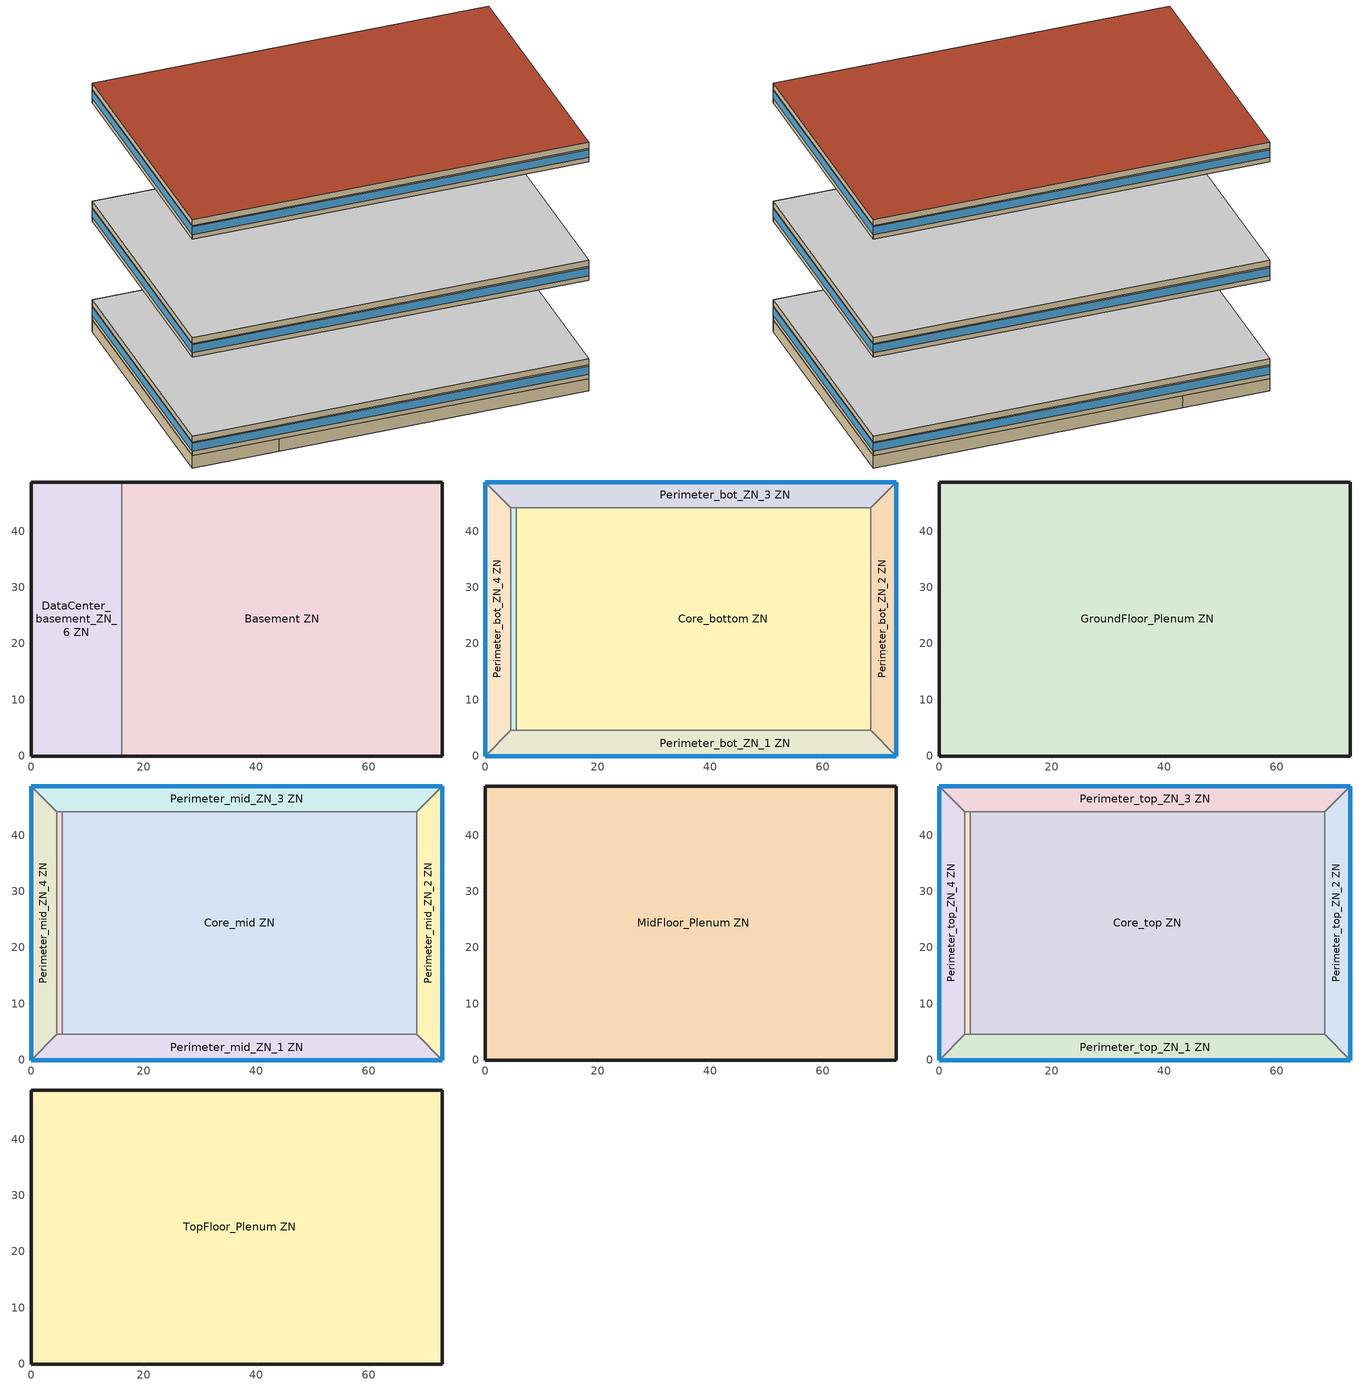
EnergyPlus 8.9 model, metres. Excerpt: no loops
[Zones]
Basement ZN
 floor ground (Basement Floor construction): 73.11,48.74 73.11,0 16.08,0 16.08,48.74 z-2.44
 wall ground (Basement Wall construction): 16.08,0 73.11,0 73.11,48.74 16.08,48.74 z-2.44:0
 wall to DataCenter_basement_ZN_6 ZN (Typical Interior Wall): 16.08,48.74 16.08,0 z-2.44:0
DataCenter_basement_ZN_6 ZN
 floor ground (Basement Floor construction): 16.08,48.74 16.08,0 0,0 0,48.74 z-2.44
 wall ground (Basement Wall construction): 16.08,48.74 0,48.74 0,0 16.08,0 z-2.44:0
Core_bottom ZN
 floor to Basement ZN (Typical Interior Floor): 68.53,44.16 68.53,4.57 16.08,4.57 16.08,44.16 z0
 floor to DataCenter_basement_ZN_6 ZN (Typical Interior Floor): 16.08,44.16 16.08,4.57 5.49,4.57 5.49,44.16 z0
 wall to Perimeter_bot_ZN_2 ZN (Typical Interior Wall): 68.53,4.57 68.53,44.16 z0:2.74
 wall to Perimeter_bot_ZN_3 ZN (Typical Interior Wall): 68.53,44.16 5.49,44.16 z0:2.74
 wall to Perimeter_bot_ZN_1 ZN (Typical Interior Wall): 5.49,4.57 68.53,4.57 z0:2.74
 wall to DataCenter_bot_ZN_6 ZN (Typical Interior Wall): 5.49,44.16 5.49,4.57 z0:2.74
DataCenter_bot_ZN_6 ZN
 floor to DataCenter_basement_ZN_6 ZN (Typical Interior Floor): 5.49,44.16 5.49,4.57 4.57,4.57 4.57,44.16 z0
 wall to Perimeter_bot_ZN_3 ZN (Typical Interior Wall): 5.49,44.16 4.57,44.16 z0:2.74
 wall to Perimeter_bot_ZN_1 ZN (Typical Interior Wall): 4.57,4.57 5.49,4.57 z0:2.74
 wall to Perimeter_bot_ZN_4 ZN (Typical Interior Wall): 4.57,44.16 4.57,4.57 z0:2.74
Perimeter_bot_ZN_1 ZN
 floor to DataCenter_basement_ZN_6 ZN (Typical Interior Floor): 16.08,4.57 16.08,0 0,0 4.57,4.57 z0
 floor to Basement ZN (Typical Interior Floor): 68.53,4.57 73.11,0 16.08,0 16.08,4.57 z0
 wall outside (Typical Insulated Exterior Mass Wall R-8.13): 0,0 73.11,0 z0:2.74
 wall to Perimeter_bot_ZN_2 ZN (Typical Interior Wall): 73.11,0 68.53,4.57 z0:2.74
 wall to Perimeter_bot_ZN_4 ZN (Typical Interior Wall): 4.57,4.57 0,0 z0:2.74
 window (U 0.57 SHGC 0.49 Dbl Blue 6mm/6mm Air): 0,0 73.11,0 z0.91:2.5
Perimeter_bot_ZN_2 ZN
 floor to Basement ZN (Typical Interior Floor): 73.11,48.74 73.11,0 68.53,4.57 68.53,44.16 z0
 wall outside (Typical Insulated Exterior Mass Wall R-8.13): 73.11,0 73.11,48.74 z0:2.74
 wall to Perimeter_bot_ZN_3 ZN (Typical Interior Wall): 73.11,48.74 68.53,44.16 z0:2.74
 window (U 0.57 SHGC 0.49 Dbl Blue 6mm/6mm Air): 73.11,0 73.11,48.74 z0.91:2.5
Perimeter_bot_ZN_3 ZN
 floor to DataCenter_basement_ZN_6 ZN (Typical Interior Floor): 16.08,48.74 16.08,44.16 4.57,44.16 0,48.74 z0
 floor to Basement ZN (Typical Interior Floor): 73.11,48.74 68.53,44.16 16.08,44.16 16.08,48.74 z0
 wall outside (Typical Insulated Exterior Mass Wall R-8.13): 73.11,48.74 0,48.74 z0:2.74
 wall to Perimeter_bot_ZN_4 ZN (Typical Interior Wall): 0,48.74 4.57,44.16 z0:2.74
 window (U 0.57 SHGC 0.49 Dbl Blue 6mm/6mm Air): 73.11,48.74 0,48.74 z0.91:2.5
Perimeter_bot_ZN_4 ZN
 floor to DataCenter_basement_ZN_6 ZN (Typical Interior Floor): 0,48.74 4.57,44.16 4.57,4.57 0,0 z0
 wall outside (Typical Insulated Exterior Mass Wall R-8.13): 0,48.74 0,0 z0:2.74
 window (U 0.57 SHGC 0.49 Dbl Blue 6mm/6mm Air): 0,48.74 0,0 z0.91:2.5
GroundFloor_Plenum ZN
 floor to Core_bottom ZN (Typical Interior Floor): 68.53,44.16 68.53,4.57 5.49,4.57 5.49,44.16 z2.74
 floor to DataCenter_bot_ZN_6 ZN (Typical Interior Floor): 5.49,44.16 5.49,4.57 4.57,4.57 4.57,44.16 z2.74
 floor to Perimeter_bot_ZN_1 ZN (Typical Interior Floor): 68.53,4.57 73.11,0 0,0 4.57,4.57 z2.74
 floor to Perimeter_bot_ZN_2 ZN (Typical Interior Floor): 73.11,48.74 73.11,0 68.53,4.57 68.53,44.16 z2.74
 floor to Perimeter_bot_ZN_3 ZN (Typical Interior Floor): 73.11,48.74 68.53,44.16 4.57,44.16 0,48.74 z2.74
 floor to Perimeter_bot_ZN_4 ZN (Typical Interior Floor): 0,48.74 4.57,44.16 4.57,4.57 0,0 z2.74
 wall outside (Typical Insulated Exterior Mass Wall R-8.13): 73.11,0 73.11,48.74 0,48.74 0,0 73.11,0 z2.74:3.96
 ceiling adiabatic (Floor Adiabatic construction): 73.11,0 73.11,48.74 0,48.74 0,0 z3.96
Core_mid ZN
 floor adiabatic (Floor Adiabatic construction): 68.53,44.16 68.53,4.57 5.49,4.57 5.49,44.16 z19.82
 wall to Perimeter_mid_ZN_2 ZN (Typical Interior Wall): 68.53,4.57 68.53,44.16 z19.82:22.56
 wall to Perimeter_mid_ZN_3 ZN (Typical Interior Wall): 68.53,44.16 5.49,44.16 z19.82:22.56
 wall to Perimeter_mid_ZN_1 ZN (Typical Interior Wall): 5.49,4.57 68.53,4.57 z19.82:22.56
 wall to DataCenter_mid_ZN_6 ZN (Typical Interior Wall): 5.49,44.16 5.49,4.57 z19.82:22.56
DataCenter_mid_ZN_6 ZN
 floor adiabatic (Floor Adiabatic construction): 5.49,44.16 5.49,4.57 4.57,4.57 4.57,44.16 z19.82
 wall to Perimeter_mid_ZN_3 ZN (Typical Interior Wall): 5.49,44.16 4.57,44.16 z19.82:22.56
 wall to Perimeter_mid_ZN_1 ZN (Typical Interior Wall): 4.57,4.57 5.49,4.57 z19.82:22.56
 wall to Perimeter_mid_ZN_4 ZN (Typical Interior Wall): 4.57,44.16 4.57,4.57 z19.82:22.56
Perimeter_mid_ZN_1 ZN
 floor adiabatic (Floor Adiabatic construction): 68.53,4.57 73.11,0 0,0 4.57,4.57 z19.82
 wall outside (Typical Insulated Exterior Mass Wall R-8.13): 0,0 73.11,0 z19.82:22.56
 wall to Perimeter_mid_ZN_2 ZN (Typical Interior Wall): 73.11,0 68.53,4.57 z19.82:22.56
 wall to Perimeter_mid_ZN_4 ZN (Typical Interior Wall): 4.57,4.57 0,0 z19.82:22.56
 window (U 0.57 SHGC 0.49 Dbl Blue 6mm/6mm Air): 0,0 73.11,0 z20.73:22.32
Perimeter_mid_ZN_2 ZN
 floor adiabatic (Floor Adiabatic construction): 73.11,48.74 73.11,0 68.53,4.57 68.53,44.16 z19.82
 wall outside (Typical Insulated Exterior Mass Wall R-8.13): 73.11,0 73.11,48.74 z19.82:22.56
 wall to Perimeter_mid_ZN_3 ZN (Typical Interior Wall): 73.11,48.74 68.53,44.16 z19.82:22.56
 window (U 0.57 SHGC 0.49 Dbl Blue 6mm/6mm Air): 73.11,0 73.11,48.74 z20.73:22.32
Perimeter_mid_ZN_3 ZN
 floor adiabatic (Floor Adiabatic construction): 73.11,48.74 68.53,44.16 4.57,44.16 0,48.74 z19.82
 wall outside (Typical Insulated Exterior Mass Wall R-8.13): 73.11,48.74 0,48.74 z19.82:22.56
 wall to Perimeter_mid_ZN_4 ZN (Typical Interior Wall): 0,48.74 4.57,44.16 z19.82:22.56
 window (U 0.57 SHGC 0.49 Dbl Blue 6mm/6mm Air): 73.11,48.74 0,48.74 z20.73:22.32
Perimeter_mid_ZN_4 ZN
 floor adiabatic (Floor Adiabatic construction): 0,48.74 4.57,44.16 4.57,4.57 0,0 z19.82
 wall outside (Typical Insulated Exterior Mass Wall R-8.13): 0,48.74 0,0 z19.82:22.56
 window (U 0.57 SHGC 0.49 Dbl Blue 6mm/6mm Air): 0,48.74 0,0 z20.73:22.32
MidFloor_Plenum ZN
 floor to Core_mid ZN (Typical Interior Floor): 68.53,44.16 68.53,4.57 5.49,4.57 5.49,44.16 z22.56
 floor to DataCenter_mid_ZN_6 ZN (Typical Interior Floor): 5.49,44.16 5.49,4.57 4.57,4.57 4.57,44.16 z22.56
 floor to Perimeter_mid_ZN_1 ZN (Typical Interior Floor): 68.53,4.57 73.11,0 0,0 4.57,4.57 z22.56
 floor to Perimeter_mid_ZN_2 ZN (Typical Interior Floor): 73.11,48.74 73.11,0 68.53,4.57 68.53,44.16 z22.56
 floor to Perimeter_mid_ZN_3 ZN (Typical Interior Floor): 73.11,48.74 68.53,44.16 4.57,44.16 0,48.74 z22.56
 floor to Perimeter_mid_ZN_4 ZN (Typical Interior Floor): 0,48.74 4.57,44.16 4.57,4.57 0,0 z22.56
 wall outside (Typical Insulated Exterior Mass Wall R-8.13): 73.11,0 73.11,48.74 0,48.74 0,0 73.11,0 z22.56:23.78
 ceiling adiabatic (Floor Adiabatic construction): 73.11,0 73.11,48.74 0,48.74 0,0 z23.78
Core_top ZN
 floor adiabatic (Floor Adiabatic construction): 68.53,44.16 68.53,4.57 5.49,4.57 5.49,44.16 z43.6
 wall to Perimeter_top_ZN_2 ZN (Typical Interior Wall): 68.53,4.57 68.53,44.16 z43.6:46.34
 wall to Perimeter_top_ZN_3 ZN (Typical Interior Wall): 68.53,44.16 5.49,44.16 z43.6:46.34
 wall to Perimeter_top_ZN_1 ZN (Typical Interior Wall): 5.49,4.57 68.53,4.57 z43.6:46.34
 wall to DataCenter_top_ZN_6 ZN (Typical Interior Wall): 5.49,44.16 5.49,4.57 z43.6:46.34
DataCenter_top_ZN_6 ZN
 floor adiabatic (Floor Adiabatic construction): 5.49,44.16 5.49,4.57 4.57,4.57 4.57,44.16 z43.6
 wall to Perimeter_top_ZN_3 ZN (Typical Interior Wall): 5.49,44.16 4.57,44.16 z43.6:46.34
 wall to Perimeter_top_ZN_1 ZN (Typical Interior Wall): 4.57,4.57 5.49,4.57 z43.6:46.34
 wall to Perimeter_top_ZN_4 ZN (Typical Interior Wall): 4.57,44.16 4.57,4.57 z43.6:46.34
Perimeter_top_ZN_1 ZN
 floor adiabatic (Floor Adiabatic construction): 68.53,4.57 73.11,0 0,0 4.57,4.57 z43.6
 wall outside (Typical Insulated Exterior Mass Wall R-8.13): 0,0 73.11,0 z43.6:46.34
 wall to Perimeter_top_ZN_2 ZN (Typical Interior Wall): 73.11,0 68.53,4.57 z43.6:46.34
 wall to Perimeter_top_ZN_4 ZN (Typical Interior Wall): 4.57,4.57 0,0 z43.6:46.34
 window (U 0.57 SHGC 0.49 Dbl Blue 6mm/6mm Air): 0,0 73.11,0 z44.51:46.1
Perimeter_top_ZN_2 ZN
 floor adiabatic (Floor Adiabatic construction): 73.11,48.74 73.11,0 68.53,4.57 68.53,44.16 z43.6
 wall outside (Typical Insulated Exterior Mass Wall R-8.13): 73.11,0 73.11,48.74 z43.6:46.34
 wall to Perimeter_top_ZN_3 ZN (Typical Interior Wall): 73.11,48.74 68.53,44.16 z43.6:46.34
 window (U 0.57 SHGC 0.49 Dbl Blue 6mm/6mm Air): 73.11,0 73.11,48.74 z44.51:46.1
Perimeter_top_ZN_3 ZN
 floor adiabatic (Floor Adiabatic construction): 73.11,48.74 68.53,44.16 4.57,44.16 0,48.74 z43.6
 wall outside (Typical Insulated Exterior Mass Wall R-8.13): 73.11,48.74 0,48.74 z43.6:46.34
 wall to Perimeter_top_ZN_4 ZN (Typical Interior Wall): 0,48.74 4.57,44.16 z43.6:46.34
 window (U 0.57 SHGC 0.49 Dbl Blue 6mm/6mm Air): 73.11,48.74 0,48.74 z44.51:46.1
Perimeter_top_ZN_4 ZN
 floor adiabatic (Floor Adiabatic construction): 0,48.74 4.57,44.16 4.57,4.57 0,0 z43.6
 wall outside (Typical Insulated Exterior Mass Wall R-8.13): 0,48.74 0,0 z43.6:46.34
 window (U 0.57 SHGC 0.49 Dbl Blue 6mm/6mm Air): 0,48.74 0,0 z44.51:46.1
TopFloor_Plenum ZN
 floor to Core_top ZN (Typical Interior Floor): 68.53,44.16 68.53,4.57 5.49,4.57 5.49,44.16 z46.34
 floor to DataCenter_top_ZN_6 ZN (Typical Interior Floor): 5.49,44.16 5.49,4.57 4.57,4.57 4.57,44.16 z46.34
 floor to Perimeter_top_ZN_1 ZN (Typical Interior Floor): 68.53,4.57 73.11,0 0,0 4.57,4.57 z46.34
 floor to Perimeter_top_ZN_2 ZN (Typical Interior Floor): 73.11,48.74 73.11,0 68.53,4.57 68.53,44.16 z46.34
 floor to Perimeter_top_ZN_3 ZN (Typical Interior Floor): 73.11,48.74 68.53,44.16 4.57,44.16 0,48.74 z46.34
 floor to Perimeter_top_ZN_4 ZN (Typical Interior Floor): 0,48.74 4.57,44.16 4.57,4.57 0,0 z46.34
 wall outside (Typical Insulated Exterior Mass Wall R-8.13): 73.11,0 73.11,48.74 0,48.74 0,0 73.11,0 z46.34:47.56
 roof outside (Typical IEAD Roof R-15.87): 73.11,0 73.11,48.74 0,48.74 0,0 z47.56
[Building]
90.1-2004-LargeOffice-ASHRAE 169-2006-5A created: 2018-04-06 12:08:44 -0400: North Axis {deg}=0; Terrain=City; Loads Convergence Tolerance Value=0.04; Temperature Convergence Tolerance Value {deltaC}=0.2; Solar Distribution=FullInteriorAndExterior; Maximum Number of Warmup Days=25; Minimum Number of Warmup Days=6
[Site:Location]
Chicago Ohare Intl Ap_IL_USA: Latitude {deg}=41.98; Longitude {deg}=-87.92; Time Zone {hr}=-6; Elevation {m}=201
[Site:GroundTemperature:BuildingSurface]
19.527, 19.502, 19.536, 19.598, 20.002, 21.64, 22.225, 22.375, 21.449, 20.121, 19.802, 19.633
[Site:WaterMainsTemperature]
Calculation Method=Correlation; Annual Average Outdoor Air Temperature {C}=9.925; Maximum Difference In Monthly Average Outdoor Air Temperatures {deltaC}=28.7
[SizingPeriod:DesignDay] Day of Month=21; Dry-Bulb Temperature Range Modifier Type=DefaultMultipliers; Humidity Condition Type=Wetbulb; Barometric Pressure {Pa}=98934; Rain Indicator=No; Snow Indicator=No; Daylight Saving Time Indicator=No
Name | Month | Day Type | Maximum Dry-Bulb Temperature {C} | Daily Dry-Bulb Temperature Range {deltaC} | Wetbulb or DewPoint at Maximum Dry-Bulb {C} | Wind Speed {m/s} | Wind Direction {deg} | Solar Model Indicator | ASHRAE Clear Sky Optical Depth for Beam Irradiance (taub) | ASHRAE Clear Sky Optical Depth for Diffuse Irradiance (taud) | Sky Clearness
Chicago Ohare Intl Ap Ann Clg .4% Condns DB=>MWB | 7 | SummerDesignDay | 33.3 | 10.5 | 23.7 | 5.2 | 230 | ASHRAETau | 0.455 | 2.05
Chicago Ohare Intl Ap Ann Htg 99.6% Condns DB | 1 | WinterDesignDay | -20 | 0 | -20 | 4.9 | 270 | ASHRAEClearSky |  |  | 0
[Material] Thermal Absorptance=0.9
Name | Roughness | Thickness {m} | Conductivity {W/m-K} | Density {kg/m3} | Specific Heat {J/kg-K} | Solar Absorptance | Visible Absorptance
1/2IN Gypsum | Smooth | 0.0127 | 0.16 | 784.9 | 830 | 0.4 | 0.4
100mm Normalweight concrete floor | MediumSmooth | 0.1016 | 2.31 | 2322 | 832 | 0.7 | 0.7
1IN Stucco | Smooth | 0.0253 | 0.6918 | 1858 | 837 | 0.7 | 0.92
8IN CONCRETE HW RefBldg | Rough | 0.2032 | 1.311 | 2240 | 836.8 | 0.7 | 0.7
G01 13mm gypsum board | Smooth | 0.0127 | 0.16 | 800 | 1090 | 0.7 | 0.5
M10 200mm concrete block basement wall | MediumRough | 0.2032 | 1.326 | 1842 | 912 | 0.7 | 0.7
Metal Roof Surface | Smooth | 0.0008 | 45.28 | 7824 | 500 | 0.7 | 0.7
Roof Membrane | VeryRough | 0.0095 | 0.16 | 1121.29 | 1460 | 0.77 | 0.7
Std Wood 6inch | MediumSmooth | 0.15 | 0.12 | 540 | 1210 | 0.7 | 0.7
[Material:NoMass] Thermal Absorptance=0.9; Solar Absorptance=0.7
Name | Roughness | Thermal Resistance {m2-K/W} | Visible Absorptance
CP02 CARPET PAD | VeryRough | 0.21648 | 0.8
Nonres_Floor_Insulation | MediumSmooth | 2.88292 | 0.7
Typical Insulation R-14.76 | Smooth | 2.59864 | 0.7
Typical Insulation R-5.74 | Smooth | 1.01115 | 0.7
[WindowMaterial:Gas]
AIR 6MM: Gas Type=Air; Thickness {m}=0.0063
[WindowMaterial:Glazing] Optical Data Type=SpectralAverage; Thickness {m}=0.006; Infrared Transmittance at Normal Incidence=0; Front Side Infrared Hemispherical Emissivity=0.84; Back Side Infrared Hemispherical Emissivity=0.84; Conductivity {W/m-K}=0.9; Dirt Correction Factor for Solar and Visible Transmittance=1; Solar Diffusing=No
Name | Solar Transmittance at Normal Incidence | Front Side Solar Reflectance at Normal Incidence | Back Side Solar Reflectance at Normal Incidence | Visible Transmittance at Normal Incidence | Front Side Visible Reflectance at Normal Incidence | Back Side Visible Reflectance at Normal Incidence
BLUE 6MM | 0.48 | 0.05 | 0.05 | 0.57 | 0.06 | 0.06
CLEAR 6MM | 0.775 | 0.071 | 0.071 | 0.881 | 0.08 | 0.08
[Construction]
Basement Floor construction: M10 200mm concrete block basement wall, CP02 CARPET PAD
Basement Wall construction: M10 200mm concrete block basement wall
Floor Adiabatic construction: CP02 CARPET PAD, 100mm Normalweight concrete floor, Nonres_Floor_Insulation
InteriorFurnishings: Std Wood 6inch
Typical IEAD Roof R-15.87: Roof Membrane, Typical Insulation R-14.76, Metal Roof Surface
Typical Insulated Exterior Mass Wall R-8.13: 1IN Stucco, 8IN CONCRETE HW RefBldg, Typical Insulation R-5.74, 1/2IN Gypsum
Typical Interior Floor: 100mm Normalweight concrete floor, CP02 CARPET PAD
Typical Interior Wall: G01 13mm gypsum board, G01 13mm gypsum board
U 0.57 SHGC 0.49 Dbl Blue 6mm/6mm Air: BLUE 6MM, AIR 6MM, CLEAR 6MM
[Zone]
Name | Part of Total Floor Area | Multiplier
Basement ZN; Core_bottom ZN; Core_top ZN; Perimeter_bot_ZN_1 ZN; Perimeter_bot_ZN_2 ZN; Perimeter_bot_ZN_3 ZN; Perimeter_bot_ZN_4 ZN; Perimeter_top_ZN_1 ZN; Perimeter_top_ZN_2 ZN; Perimeter_top_ZN_3 ZN; Perimeter_top_ZN_4 ZN | Yes
Core_mid ZN; Perimeter_mid_ZN_1 ZN; Perimeter_mid_ZN_2 ZN; Perimeter_mid_ZN_3 ZN; Perimeter_mid_ZN_4 ZN | Yes | 10
DataCenter_basement_ZN_6 ZN; DataCenter_bot_ZN_6 ZN; DataCenter_top_ZN_6 ZN
DataCenter_mid_ZN_6 ZN |  | 10
GroundFloor_Plenum ZN; TopFloor_Plenum ZN | No
MidFloor_Plenum ZN | No | 10
[InternalMass] Construction=InteriorFurnishings
Name | Zone | Surface Area {m2}
Basement Mass | Basement ZN | 5558.85
Core_bottom Mass | Core_bottom ZN | 4992.24
Core_mid Mass | Core_mid ZN | 4992.24
Core_top Mass | Core_top ZN | 4992.24
DataCenter_basement_ZN_6 Mass | DataCenter_basement_ZN_6 ZN | 1567.36
DataCenter_bot_ZN_6 Mass | DataCenter_bot_ZN_6 ZN | 72.4055
DataCenter_mid_ZN_6 Mass | DataCenter_mid_ZN_6 ZN | 72.4055
DataCenter_top_ZN_6 Mass | DataCenter_top_ZN_6 ZN | 72.4055
Perimeter_bot_ZN_1 Mass | Perimeter_bot_ZN_1 ZN | 626.839
Perimeter_bot_ZN_2 Mass | Perimeter_bot_ZN_2 ZN | 403.95
Perimeter_bot_ZN_3 Mass | Perimeter_bot_ZN_3 ZN | 626.826
Perimeter_bot_ZN_4 Mass | Perimeter_bot_ZN_4 ZN | 403.95
Perimeter_mid_ZN_1 Mass | Perimeter_mid_ZN_1 ZN | 626.839
Perimeter_mid_ZN_2 Mass | Perimeter_mid_ZN_2 ZN | 403.95
Perimeter_mid_ZN_3 Mass | Perimeter_mid_ZN_3 ZN | 626.826
Perimeter_mid_ZN_4 Mass | Perimeter_mid_ZN_4 ZN | 403.95
Perimeter_top_ZN_1 Mass | Perimeter_top_ZN_1 ZN | 626.839
Perimeter_top_ZN_2 Mass | Perimeter_top_ZN_2 ZN | 403.95
Perimeter_top_ZN_3 Mass | Perimeter_top_ZN_3 ZN | 626.826
Perimeter_top_ZN_4 Mass | Perimeter_top_ZN_4 ZN | 403.95
[ZoneInfiltration:DesignFlowRate] Design Flow Rate Calculation Method=Flow/ExteriorArea; Constant Term Coefficient=0; Temperature Term Coefficient=0; Velocity Term Coefficient=0.224; Velocity Squared Term Coefficient=0
Name | Zone or ZoneList | Schedule | Flow per Exterior Surface Area {m3/s-m2}
GroundFloor_Plenum Infiltration | GroundFloor_Plenum ZN | Always On Discrete | 0.00102523
MidFloor_Plenum Infiltration | MidFloor_Plenum ZN | Always On Discrete | 0.00102523
Perimeter_bot_ZN_1 Infiltration | Perimeter_bot_ZN_1 ZN | OfficeLarge INFIL_SCH_PNNL | 0.00102523
Perimeter_bot_ZN_2 Infiltration | Perimeter_bot_ZN_2 ZN | OfficeLarge INFIL_SCH_PNNL | 0.00102523
Perimeter_bot_ZN_3 Infiltration | Perimeter_bot_ZN_3 ZN | OfficeLarge INFIL_SCH_PNNL | 0.00102523
Perimeter_bot_ZN_4 Infiltration | Perimeter_bot_ZN_4 ZN | OfficeLarge INFIL_SCH_PNNL | 0.00102523
Perimeter_mid_ZN_1 Infiltration | Perimeter_mid_ZN_1 ZN | OfficeLarge INFIL_SCH_PNNL | 0.00102523
Perimeter_mid_ZN_2 Infiltration | Perimeter_mid_ZN_2 ZN | OfficeLarge INFIL_SCH_PNNL | 0.00102523
Perimeter_mid_ZN_3 Infiltration | Perimeter_mid_ZN_3 ZN | OfficeLarge INFIL_SCH_PNNL | 0.00102523
Perimeter_mid_ZN_4 Infiltration | Perimeter_mid_ZN_4 ZN | OfficeLarge INFIL_SCH_PNNL | 0.00102523
Perimeter_top_ZN_1 Infiltration | Perimeter_top_ZN_1 ZN | OfficeLarge INFIL_SCH_PNNL | 0.00102523
Perimeter_top_ZN_2 Infiltration | Perimeter_top_ZN_2 ZN | OfficeLarge INFIL_SCH_PNNL | 0.00102523
Perimeter_top_ZN_3 Infiltration | Perimeter_top_ZN_3 ZN | OfficeLarge INFIL_SCH_PNNL | 0.00102523
Perimeter_top_ZN_4 Infiltration | Perimeter_top_ZN_4 ZN | OfficeLarge INFIL_SCH_PNNL | 0.00102523
TopFloor_Plenum Infiltration | TopFloor_Plenum ZN | Always On Discrete | 7.89086e-05
[AvailabilityManager:NightCycle] Applicability Schedule=Always On Discrete; Control Type=CycleOnAny; Thermostat Tolerance {deltaC}=1; Cycling Run Time Control Type=FixedRunTime; Cycling Run Time {s}=3600
Name | Fan Schedule
Availability Manager Night Cycle 4; Availability Manager Night Cycle 1; Availability Manager Night Cycle 2; Availability Manager Night Cycle 3 | OfficeLarge HVACOperationSchd
Availability Manager Night Cycle 5 | DataCenter_basement_ZN_6 ZN PSZ-AC Data Center Occ Sch
Availability Manager Night Cycle 6; Availability Manager Night Cycle 8 | Always On Discrete
Availability Manager Night Cycle 7 | DataCenter_mid_ZN_6 ZN PSZ-AC Data Center Occ Sch
[AvailabilityManager:Scheduled] Schedule=Always On Discrete
CAV_bas OA Sys Availability Manager; DataCenter_basement_ZN_6 ZN PSZ-AC Data Center OA Sys Availability Manager; DataCenter_bot_ZN_6 ZN PSZ-AC Data Center OA Sys Availability Manager; DataCenter_mid_ZN_6 ZN PSZ-AC Data Center OA Sys Availability Manager; DataCenter_top_ZN_6 ZN PSZ-AC Data Center OA Sys Availability Manager; VAV_bot WITH REHEAT OA Sys Availability Manager; VAV_mid WITH REHEAT OA Sys Availability Manager; VAV_top WITH REHEAT OA Sys Availability Manager
[AirLoopHVAC:ReturnPlenum]
Name | Zone
Air Loop HVAC Return Plenum 1 | GroundFloor_Plenum ZN
Air Loop HVAC Return Plenum 2 | MidFloor_Plenum ZN
Air Loop HVAC Return Plenum 3 | TopFloor_Plenum ZN
[Exterior:Lights]
Name | Schedule | Design Level {W} | Control Option
Fuel equipment 1 | Large Office BLDG ELEVATORS | 244444 | ScheduleNameOnly
Fuel equipment 2 | OfficeLarge ELEV_LIGHT_FAN_SCH_ADD_DF | 1270.8 | ScheduleNameOnly
NonDimming Exterior Lights Def | OfficeLarge Exterior_lighting_schedule_a | 12979.2 | AstronomicalClock
Occ Sensing Exterior Lights Def | OfficeLarge Exterior_lighting_schedule_b | 62787 | AstronomicalClock
[Schedule:Day:Interval]
OfficeLarge HVACOperationSchd Default; DataCenter_basement_ZN_6 ZN PSZ-AC Data Center Occ Sch Sunday; DataCenter_basement_ZN_6 ZN PSZ-AC Data Center Occ Sch Monday; DataCenter_basement_ZN_6 ZN PSZ-AC Data Center Occ Sch Tuesday; DataCenter_basement_ZN_6 ZN PSZ-AC Data Center Occ Sch Wednesday; DataCenter_basement_ZN_6 ZN PSZ-AC Data Center Occ Sch Thursday; DataCenter_basement_ZN_6 ZN PSZ-AC Data Center Occ Sch Friday; DataCenter_basement_ZN_6 ZN PSZ-AC Data Center Occ Sch Saturday; DataCenter_mid_ZN_6 ZN PSZ-AC Data Center Occ Sch Sunday; DataCenter_mid_ZN_6 ZN PSZ-AC Data Center Occ Sch Monday; DataCenter_mid_ZN_6 ZN PSZ-AC Data Center Occ Sch Tuesday; DataCenter_mid_ZN_6 ZN PSZ-AC Data Center Occ Sch Wednesday; DataCenter_mid_ZN_6 ZN PSZ-AC Data Center Occ Sch Thursday; DataCenter_mid_ZN_6 ZN PSZ-AC Data Center Occ Sch Friday; DataCenter_mid_ZN_6 ZN PSZ-AC Data Center Occ Sch Saturday: No, 24:00, 0
OfficeLarge HVACOperationSchd SmrDsn|Wkdy Day; OfficeLarge HVACOperationSchd Summer Design Day: No, 06:00, 0, 22:00, 1, 24:00, 0
OfficeLarge HVACOperationSchd WntrDsn|Sat Day; OfficeLarge HVACOperationSchd Winter Design Day: No, 06:00, 0, 18:00, 1, 24:00, 0
DataCenter_basement_ZN_6 ZN PSZ-AC Data Center Occ Sch Default; DataCenter_basement_ZN_6 ZN PSZ-AC Data Center Occ Sch Summer Design Day; DataCenter_basement_ZN_6 ZN PSZ-AC Data Center Occ Sch Winter Design Day; DataCenter_mid_ZN_6 ZN PSZ-AC Data Center Occ Sch Default; DataCenter_mid_ZN_6 ZN PSZ-AC Data Center Occ Sch Summer Design Day; DataCenter_mid_ZN_6 ZN PSZ-AC Data Center Occ Sch Winter Design Day; OfficeLarge INFIL_SCH_PNNL Default: No, 24:00, 1
Large Office BLDG ELEVATORS Default; Large Office BLDG ELEVATORS Summer Design Day; Large Office BLDG ELEVATORS Winter Design Day; OfficeLarge ELEV_LIGHT_FAN_SCH_ADD_DF Default: No, 04:00, 0.05, 05:00, 0.1, 06:00, 0.2, 07:00, 0.4, 09:00, 0.5, 10:00, 0.35, 16:00, 0.15, 17:00, 0.35, 19:00, 0.5, 21:00, 0.4, 22:00, 0.3, 23:00, 0.2, 24:00, 0.1
OfficeLarge ELEV_LIGHT_FAN_SCH_ADD_DF Summer Design Day: No, 24:00, 0.5
OfficeLarge ELEV_LIGHT_FAN_SCH_ADD_DF Winter Design Day: No, 24:00, 0.05
OfficeLarge Exterior_lighting_schedule_a Default; OfficeLarge Exterior_lighting_schedule_a Summer Design Day; OfficeLarge Exterior_lighting_schedule_a Winter Design Day: No, 06:00, 0, 24:00, 1
OfficeLarge Exterior_lighting_schedule_b Default; OfficeLarge Exterior_lighting_schedule_b Summer Design Day; OfficeLarge Exterior_lighting_schedule_b Winter Design Day: No, 06:00, 0.7, 24:00, 1
OfficeLarge INFIL_SCH_PNNL SmrDsn|Wkdy Day; OfficeLarge INFIL_SCH_PNNL Summer Design Day: No, 06:00, 1, 22:00, 0.25, 24:00, 1
OfficeLarge INFIL_SCH_PNNL Winter Design Day; OfficeLarge INFIL_SCH_PNNL WntrDsn|Sat Day: No, 06:00, 1, 18:00, 0.25, 24:00, 1
[Schedule:Week:Daily]
OfficeLarge HVACOperationSchd Week Rule - Jan1-Dec31: OfficeLarge HVACOperationSchd Default, OfficeLarge HVACOperationSchd SmrDsn|Wkdy Day, OfficeLarge HVACOperationSchd SmrDsn|Wkdy Day, OfficeLarge HVACOperationSchd SmrDsn|Wkdy Day, OfficeLarge HVACOperationSchd SmrDsn|Wkdy Day, OfficeLarge HVACOperationSchd SmrDsn|Wkdy Day, OfficeLarge HVACOperationSchd WntrDsn|Sat Day, OfficeLarge HVACOperationSchd Default, OfficeLarge HVACOperationSchd Summer Design Day, OfficeLarge HVACOperationSchd Winter Design Day, OfficeLarge HVACOperationSchd Default, OfficeLarge HVACOperationSchd Default
DataCenter_basement_ZN_6 ZN PSZ-AC Data Center Occ Sch Week Rule - Jan1-Dec31: DataCenter_basement_ZN_6 ZN PSZ-AC Data Center Occ Sch Sunday, DataCenter_basement_ZN_6 ZN PSZ-AC Data Center Occ Sch Monday, DataCenter_basement_ZN_6 ZN PSZ-AC Data Center Occ Sch Tuesday, DataCenter_basement_ZN_6 ZN PSZ-AC Data Center Occ Sch Wednesday, DataCenter_basement_ZN_6 ZN PSZ-AC Data Center Occ Sch Thursday, DataCenter_basement_ZN_6 ZN PSZ-AC Data Center Occ Sch Friday, DataCenter_basement_ZN_6 ZN PSZ-AC Data Center Occ Sch Saturday, DataCenter_basement_ZN_6 ZN PSZ-AC Data Center Occ Sch Default, DataCenter_basement_ZN_6 ZN PSZ-AC Data Center Occ Sch Summer Design Day, DataCenter_basement_ZN_6 ZN PSZ-AC Data Center Occ Sch Winter Design Day, DataCenter_basement_ZN_6 ZN PSZ-AC Data Center Occ Sch Default, DataCenter_basement_ZN_6 ZN PSZ-AC Data Center Occ Sch Default
DataCenter_mid_ZN_6 ZN PSZ-AC Data Center Occ Sch Week Rule - Jan1-Dec31: DataCenter_mid_ZN_6 ZN PSZ-AC Data Center Occ Sch Sunday, DataCenter_mid_ZN_6 ZN PSZ-AC Data Center Occ Sch Monday, DataCenter_mid_ZN_6 ZN PSZ-AC Data Center Occ Sch Tuesday, DataCenter_mid_ZN_6 ZN PSZ-AC Data Center Occ Sch Wednesday, DataCenter_mid_ZN_6 ZN PSZ-AC Data Center Occ Sch Thursday, DataCenter_mid_ZN_6 ZN PSZ-AC Data Center Occ Sch Friday, DataCenter_mid_ZN_6 ZN PSZ-AC Data Center Occ Sch Saturday, DataCenter_mid_ZN_6 ZN PSZ-AC Data Center Occ Sch Default, DataCenter_mid_ZN_6 ZN PSZ-AC Data Center Occ Sch Summer Design Day, DataCenter_mid_ZN_6 ZN PSZ-AC Data Center Occ Sch Winter Design Day, DataCenter_mid_ZN_6 ZN PSZ-AC Data Center Occ Sch Default, DataCenter_mid_ZN_6 ZN PSZ-AC Data Center Occ Sch Default
Large Office BLDG ELEVATORS Week Rule - Jan1-Dec31: Large Office BLDG ELEVATORS Default, Large Office BLDG ELEVATORS Default, Large Office BLDG ELEVATORS Default, Large Office BLDG ELEVATORS Default, Large Office BLDG ELEVATORS Default, Large Office BLDG ELEVATORS Default, Large Office BLDG ELEVATORS Default, Large Office BLDG ELEVATORS Default, Large Office BLDG ELEVATORS Summer Design Day, Large Office BLDG ELEVATORS Winter Design Day, Large Office BLDG ELEVATORS Default, Large Office BLDG ELEVATORS Default
OfficeLarge ELEV_LIGHT_FAN_SCH_ADD_DF Week Rule - Jan1-Dec31: OfficeLarge ELEV_LIGHT_FAN_SCH_ADD_DF Default, OfficeLarge ELEV_LIGHT_FAN_SCH_ADD_DF Default, OfficeLarge ELEV_LIGHT_FAN_SCH_ADD_DF Default, OfficeLarge ELEV_LIGHT_FAN_SCH_ADD_DF Default, OfficeLarge ELEV_LIGHT_FAN_SCH_ADD_DF Default, OfficeLarge ELEV_LIGHT_FAN_SCH_ADD_DF Default, OfficeLarge ELEV_LIGHT_FAN_SCH_ADD_DF Default, OfficeLarge ELEV_LIGHT_FAN_SCH_ADD_DF Default, OfficeLarge ELEV_LIGHT_FAN_SCH_ADD_DF Summer Design Day, OfficeLarge ELEV_LIGHT_FAN_SCH_ADD_DF Winter Design Day, OfficeLarge ELEV_LIGHT_FAN_SCH_ADD_DF Default, OfficeLarge ELEV_LIGHT_FAN_SCH_ADD_DF Default
OfficeLarge Exterior_lighting_schedule_a Week Rule - Jan1-Dec31: OfficeLarge Exterior_lighting_schedule_a Default, OfficeLarge Exterior_lighting_schedule_a Default, OfficeLarge Exterior_lighting_schedule_a Default, OfficeLarge Exterior_lighting_schedule_a Default, OfficeLarge Exterior_lighting_schedule_a Default, OfficeLarge Exterior_lighting_schedule_a Default, OfficeLarge Exterior_lighting_schedule_a Default, OfficeLarge Exterior_lighting_schedule_a Default, OfficeLarge Exterior_lighting_schedule_a Summer Design Day, OfficeLarge Exterior_lighting_schedule_a Winter Design Day, OfficeLarge Exterior_lighting_schedule_a Default, OfficeLarge Exterior_lighting_schedule_a Default
OfficeLarge Exterior_lighting_schedule_b Week Rule - Jan1-Dec31: OfficeLarge Exterior_lighting_schedule_b Default, OfficeLarge Exterior_lighting_schedule_b Default, OfficeLarge Exterior_lighting_schedule_b Default, OfficeLarge Exterior_lighting_schedule_b Default, OfficeLarge Exterior_lighting_schedule_b Default, OfficeLarge Exterior_lighting_schedule_b Default, OfficeLarge Exterior_lighting_schedule_b Default, OfficeLarge Exterior_lighting_schedule_b Default, OfficeLarge Exterior_lighting_schedule_b Summer Design Day, OfficeLarge Exterior_lighting_schedule_b Winter Design Day, OfficeLarge Exterior_lighting_schedule_b Default, OfficeLarge Exterior_lighting_schedule_b Default
OfficeLarge INFIL_SCH_PNNL Week Rule - Jan1-Dec31: OfficeLarge INFIL_SCH_PNNL Default, OfficeLarge INFIL_SCH_PNNL SmrDsn|Wkdy Day, OfficeLarge INFIL_SCH_PNNL SmrDsn|Wkdy Day, OfficeLarge INFIL_SCH_PNNL SmrDsn|Wkdy Day, OfficeLarge INFIL_SCH_PNNL SmrDsn|Wkdy Day, OfficeLarge INFIL_SCH_PNNL SmrDsn|Wkdy Day, OfficeLarge INFIL_SCH_PNNL WntrDsn|Sat Day, OfficeLarge INFIL_SCH_PNNL Default, OfficeLarge INFIL_SCH_PNNL Summer Design Day, OfficeLarge INFIL_SCH_PNNL Winter Design Day, OfficeLarge INFIL_SCH_PNNL Default, OfficeLarge INFIL_SCH_PNNL Default
[Schedule:Year]
OfficeLarge HVACOperationSchd: OfficeLarge HVACOperationSchd Week Rule - Jan1-Dec31, 1, 1, 12, 31
DataCenter_basement_ZN_6 ZN PSZ-AC Data Center Occ Sch: DataCenter_basement_ZN_6 ZN PSZ-AC Data Center Occ Sch Week Rule - Jan1-Dec31, 1, 1, 12, 31
DataCenter_mid_ZN_6 ZN PSZ-AC Data Center Occ Sch: DataCenter_mid_ZN_6 ZN PSZ-AC Data Center Occ Sch Week Rule - Jan1-Dec31, 1, 1, 12, 31
Large Office BLDG ELEVATORS: Large Office BLDG ELEVATORS Week Rule - Jan1-Dec31, 1, 1, 12, 31
OfficeLarge ELEV_LIGHT_FAN_SCH_ADD_DF: OfficeLarge ELEV_LIGHT_FAN_SCH_ADD_DF Week Rule - Jan1-Dec31, 1, 1, 12, 31
OfficeLarge Exterior_lighting_schedule_a: OfficeLarge Exterior_lighting_schedule_a Week Rule - Jan1-Dec31, 1, 1, 12, 31
OfficeLarge Exterior_lighting_schedule_b: OfficeLarge Exterior_lighting_schedule_b Week Rule - Jan1-Dec31, 1, 1, 12, 31
OfficeLarge INFIL_SCH_PNNL: OfficeLarge INFIL_SCH_PNNL Week Rule - Jan1-Dec31, 1, 1, 12, 31
[Schedule:Constant]
Always On Discrete: Hourly Value=1
